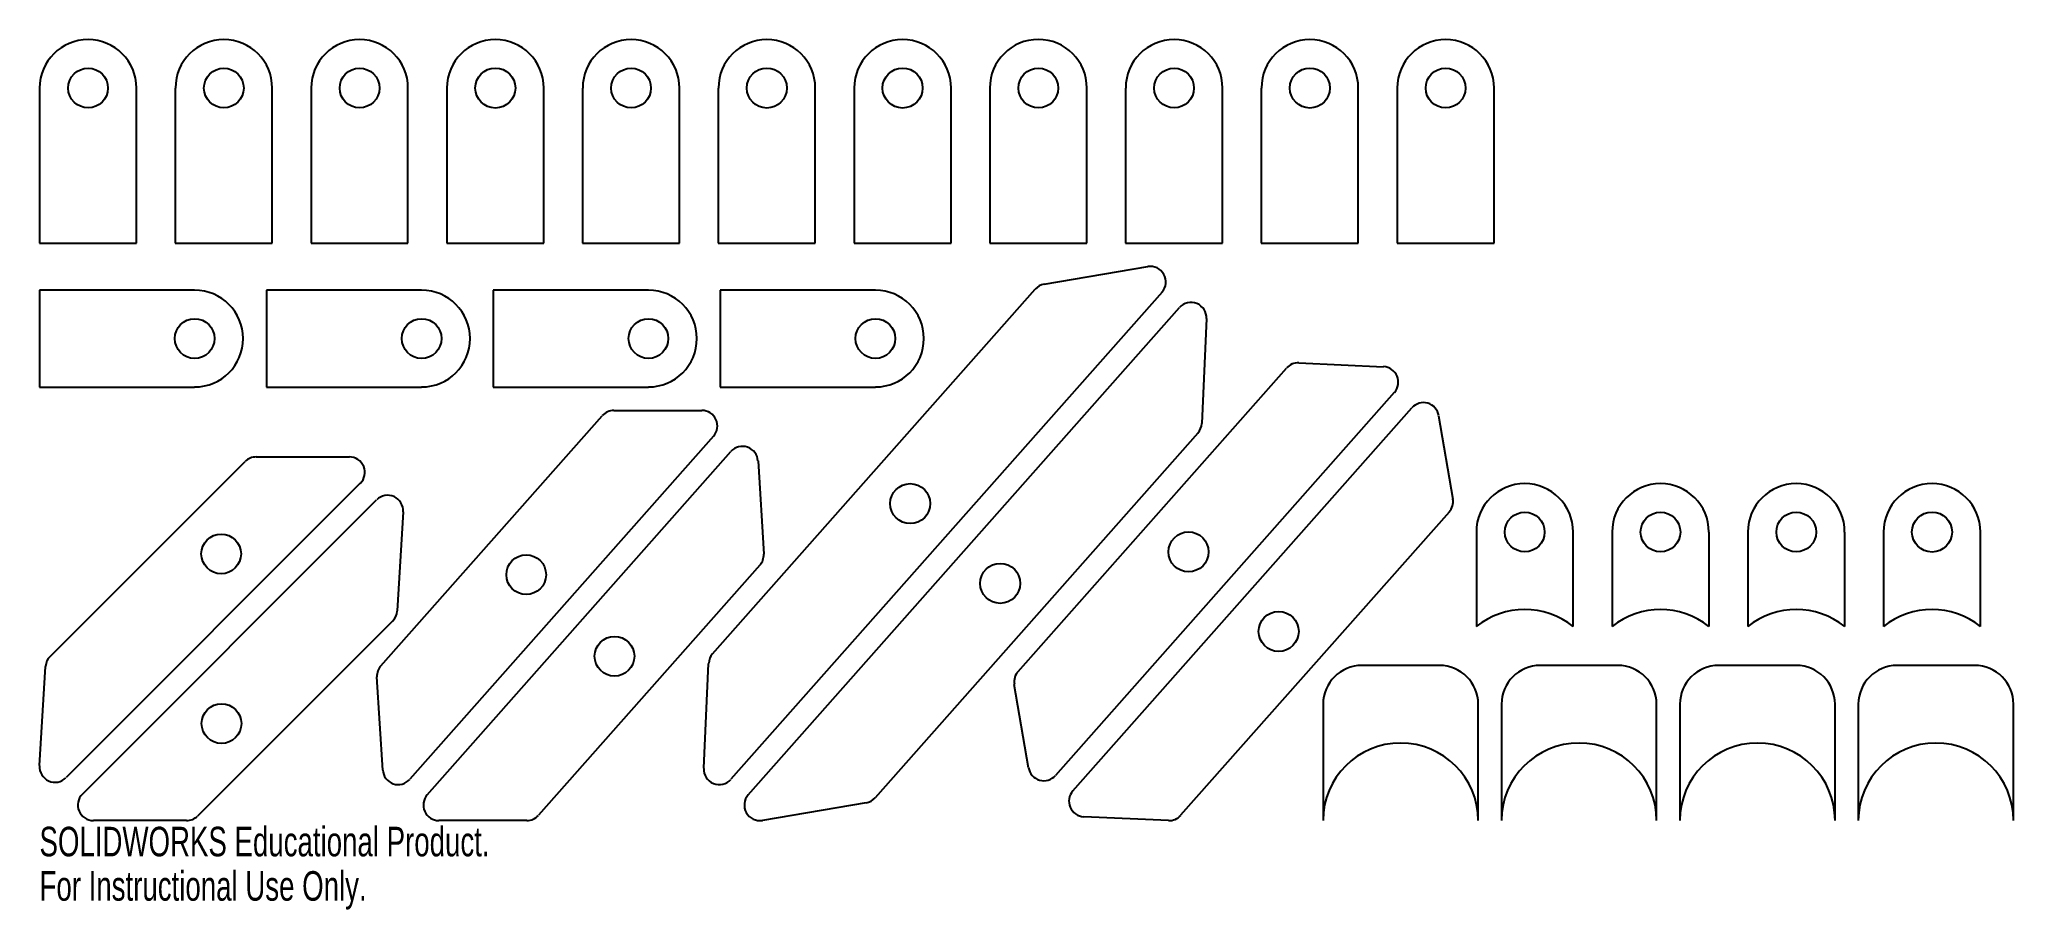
# Paper-space layout '_Top' of a CAD drawing. Header units: inches. Extents: x -0.7 to 12.1, y -0.6 to 5.
import ezdxf

# ---------------------------------------------------------------- set-up
doc = ezdxf.new("R2010")
doc.units = ezdxf.units.IN
doc.header["$MEASUREMENT"] = 0
doc.styles.add('SLDTEXTSTYLE0', font='TXT', dxfattribs={"width": 0.7})

psp = doc.layouts.new('_Top')

# ---------------------------------------------------------------- linework, layer by layer
at = {"color": 7, "linetype": 'Continuous', "lineweight": 25}
for p, q in [((-0.662, 4.722), (-0.662, 3.722)), ((-0.037, 3.722), (-0.037, 4.722)), ((0.213, 4.722), (0.213, 3.722)), ((0.838, 3.722), (0.838, 4.722)), ((1.088, 4.722), (1.088, 3.722)), ((1.713, 3.722), (1.713, 4.722)), ((1.963, 4.722), (1.963, 3.722)), ((2.588, 3.722), (2.588, 4.722)), ((2.838, 4.722), (2.838, 3.722)), ((3.463, 3.722), (3.463, 4.722)), ((3.713, 4.722), (3.713, 3.722)), ((4.338, 3.722), (4.338, 4.722)), ((4.588, 4.722), (4.588, 3.722)), ((5.213, 3.722), (5.213, 4.722)), ((5.463, 4.722), (5.463, 3.722)), ((6.088, 3.722), (6.088, 4.722)), ((6.338, 4.722), (6.338, 3.722)), ((6.963, 3.722), (6.963, 4.722)), ((7.213, 4.722), (7.213, 3.722)), ((7.838, 3.722), (7.838, 4.722)), ((8.088, 4.722), (8.088, 3.722)), ((8.713, 3.722), (8.713, 4.722)), ((-0.662, 3.722), (-0.037, 3.722)), ((0.213, 3.722), (0.838, 3.722)), ((1.088, 3.722), (1.713, 3.722)), ((1.963, 3.722), (2.588, 3.722)), ((2.838, 3.722), (3.463, 3.722)), ((3.713, 3.722), (4.338, 3.722)), ((4.588, 3.722), (5.213, 3.722)), ((5.463, 3.722), (6.088, 3.722)), ((6.338, 3.722), (6.963, 3.722)), ((7.213, 3.722), (7.838, 3.722)), ((8.088, 3.722), (8.713, 3.722)), ((5.814, 3.458), (6.481, 3.571)), ((-0.662, 3.419), (-0.662, 2.794)), ((0.338, 3.419), (-0.662, 3.419)), ((1.801, 3.419), (0.801, 3.419)), ((0.801, 3.419), (0.801, 2.794)), ((3.263, 3.419), (2.263, 3.419)), ((2.263, 3.419), (2.263, 2.794)), ((3.676, 1.075), (5.755, 3.425)), ((4.726, 3.419), (3.726, 3.419)), ((3.726, 3.419), (3.726, 2.794)), ((6.573, 3.406), (3.794, 0.266)), ((3.906, 0.166), (6.685, 3.307)), ((6.86, 3.236), (6.829, 2.559)), ((7.455, 2.951), (8, 2.925)), ((5.645, 0.961), (7.375, 2.917)), ((-0.662, 2.794), (0.338, 2.794)), ((0.801, 2.794), (1.801, 2.794)), ((2.263, 2.794), (3.263, 2.794)), ((3.726, 2.794), (4.726, 2.794)), ((8.07, 2.759), (5.886, 0.291)), ((1.538, 0.998), (2.965, 2.61)), ((3.04, 2.644), (3.607, 2.644)), ((5.998, 0.191), (8.183, 2.66)), ((8.356, 2.61), (8.448, 2.072)), ((3.682, 2.478), (1.724, 0.266)), ((6.804, 2.497), (4.724, 0.147)), ((-0.594, 1.058), (0.663, 2.315)), ((0.734, 2.344), (1.335, 2.344)), ((1.837, 0.166), (3.794, 2.379)), ((3.969, 2.318), (4.006, 1.718)), ((1.405, 2.174), (-0.491, 0.277)), ((-0.385, 0.171), (1.511, 2.068)), ((1.682, 1.991), (1.643, 1.351)), ((8.424, 1.989), (6.693, 0.034)), ((8.599, 1.86), (8.599, 1.25)), ((9.224, 1.25), (9.224, 1.86)), ((9.474, 1.86), (9.474, 1.25)), ((10.099, 1.25), (10.099, 1.86)), ((10.349, 1.86), (10.349, 1.25)), ((10.974, 1.25), (10.974, 1.86)), ((11.224, 1.86), (11.224, 1.25)), ((11.849, 1.25), (11.849, 1.86)), ((3.981, 1.646), (2.554, 0.034)), ((1.614, 1.286), (0.357, 0.029)), ((-0.662, 0.354), (-0.623, 0.994)), ((1.55, 0.326), (1.513, 0.926)), ((3.619, 0.337), (3.651, 1.013)), ((8.361, 1), (7.861, 1)), ((9.511, 1), (9.011, 1)), ((10.661, 1), (10.161, 1)), ((11.811, 1), (11.311, 1)), ((5.713, 0.34), (5.621, 0.878)), ((7.611, 0.75), (7.611, 0)), ((8.611, 0), (8.611, 0.75)), ((8.761, 0.75), (8.761, 0)), ((9.761, 0), (9.761, 0.75)), ((9.911, 0.75), (9.911, 0)), ((10.911, 0), (10.911, 0.75)), ((11.061, 0.75), (11.061, 0)), ((12.061, 0), (12.061, 0.75)), ((0.286, 0), (-0.315, 0)), ((2.479, 0), (1.912, 0)), ((4.666, 0.115), (3.998, 0.001)), ((6.614, 0), (6.069, 0.025))]:
    psp.add_line(p, q, dxfattribs=at)
for centre, radius in [((-0.349, 4.722), 0.128), ((0.526, 4.722), 0.128), ((1.401, 4.722), 0.128), ((2.276, 4.722), 0.129), ((3.151, 4.722), 0.128), ((4.026, 4.722), 0.129), ((4.901, 4.722), 0.129), ((5.776, 4.722), 0.128), ((6.651, 4.722), 0.128), ((7.526, 4.722), 0.129), ((8.401, 4.722), 0.128), ((0.338, 3.107), 0.128), ((1.801, 3.107), 0.128), ((3.263, 3.107), 0.128), ((4.726, 3.107), 0.128), ((4.95, 2.043), 0.129), ((8.911, 1.86), 0.128), ((9.786, 1.86), 0.128), ((10.661, 1.86), 0.128), ((11.536, 1.86), 0.129), ((0.509, 1.719), 0.128), ((6.744, 1.732), 0.129), ((2.475, 1.585), 0.128), ((5.53, 1.529), 0.129), ((7.325, 1.219), 0.129), ((3.044, 1.059), 0.128), ((0.511, 0.625), 0.128)]:
    psp.add_circle(centre, radius, dxfattribs=at)
for centre, radius, start, end in [((-0.349, 4.722), 0.312, 0, 180), ((0.526, 4.722), 0.312, 0, 180), ((1.401, 4.722), 0.312, 0, 180), ((2.276, 4.722), 0.312, 0, 180), ((3.151, 4.722), 0.312, 0, 180), ((4.026, 4.722), 0.312, 0, 180), ((4.901, 4.722), 0.312, 0, 180), ((5.776, 4.722), 0.313, 0, 180), ((6.651, 4.722), 0.312, 0, 180), ((7.526, 4.722), 0.312, 0, 180), ((8.401, 4.722), 0.312, 0, 180), ((6.498, 3.472), 0.1, 318.4955, 99.6362), ((5.83, 3.359), 0.1, 99.6362, 138.4955), ((0.338, 3.107), 0.312, 270, 90), ((1.801, 3.107), 0.312, 270, 90), ((3.263, 3.107), 0.312, 270, 90), ((4.726, 3.107), 0.312, 270, 90), ((6.76, 3.24), 0.1, 357.3547, 138.4955), ((7.45, 2.851), 0.1, 87.3547, 138.4955), ((7.996, 2.826), 0.1, 318.4955, 87.3547), ((8.258, 2.594), 0.1, 9.6362, 138.4955), ((3.04, 2.544), 0.1, 90, 138.4955), ((3.607, 2.544), 0.1, 318.4955, 90), ((6.729, 2.564), 0.1, 318.4955, 357.3547), ((0.734, 2.244), 0.1, 90, 135), ((1.335, 2.244), 0.1, 315, 90), ((3.869, 2.312), 0.1, 3.4955, 138.4955), ((8.911, 1.86), 0.312, 0, 180), ((9.786, 1.86), 0.312, 0, 180), ((10.661, 1.86), 0.312, 0, 180), ((11.536, 1.86), 0.312, 0, 180), ((1.582, 1.997), 0.1, 356.5045, 135), ((8.349, 2.056), 0.1, 318.4955, 9.6362), ((3.906, 1.712), 0.1, 318.4955, 3.4955), ((1.543, 1.357), 0.1, 315, 356.5045), ((8.911, 0.86), 0.5, 51.3178, 128.6822), ((9.786, 0.86), 0.5, 51.3178, 128.6822), ((10.661, 0.86), 0.5, 51.3178, 128.6822), ((11.536, 0.86), 0.5, 51.3178, 128.6822), ((-0.523, 0.988), 0.1, 135, 176.5045), ((3.751, 1.009), 0.1, 138.4955, 177.3547), ((1.613, 0.932), 0.1, 138.4955, 183.4955), ((5.72, 0.895), 0.1, 138.4955, 189.6362), ((7.861, 0.75), 0.25, 90, 180), ((8.361, 0.75), 0.25, 0, 90), ((9.011, 0.75), 0.25, 90, 180), ((9.511, 0.75), 0.25, 0, 90), ((10.161, 0.75), 0.25, 90, 180), ((10.661, 0.75), 0.25, 0, 90), ((11.311, 0.75), 0.25, 90, 180), ((11.811, 0.75), 0.25, 0, 90), ((8.111, 0), 0.5, 0, 180), ((9.261, 0), 0.5, 0, 180), ((10.411, 0), 0.5, 0, 180), ((11.561, 0), 0.5, 0, 180), ((-0.562, 0.347), 0.1, 176.5045, 315), ((1.65, 0.332), 0.1, 183.4955, 318.4955), ((3.719, 0.332), 0.1, 177.3547, 318.4955), ((5.811, 0.357), 0.1, 189.6362, 318.4955), ((-0.315, 0.1), 0.1, 135, 270), ((1.912, 0.1), 0.1, 138.4955, 270), ((3.981, 0.1), 0.1, 138.4955, 279.6362), ((4.649, 0.213), 0.1, 279.6362, 318.4955), ((6.073, 0.125), 0.1, 138.4955, 267.3547), ((0.286, 0.1), 0.1, 270, 315), ((2.479, 0.1), 0.1, 270, 318.4955), ((6.619, 0.1), 0.1, 267.3547, 318.4955)]:
    psp.add_arc(centre, radius, start, end, dxfattribs=at)

# ---------------------------------------------------------------- texts
at = {"color": 7, "linetype": 'Continuous', "char_height": 0.1903, "attachment_point": 1, "style": 'SLDTEXTSTYLE0'}
for s, insert in [('SOLIDWORKS Educational Product.', (-0.662, -0.04)), ('For Instructional Use Only.', (-0.662, -0.326))]:
    psp.add_mtext(s, dxfattribs=dict(at, insert=insert))

doc.saveas('drawing.dxf')
